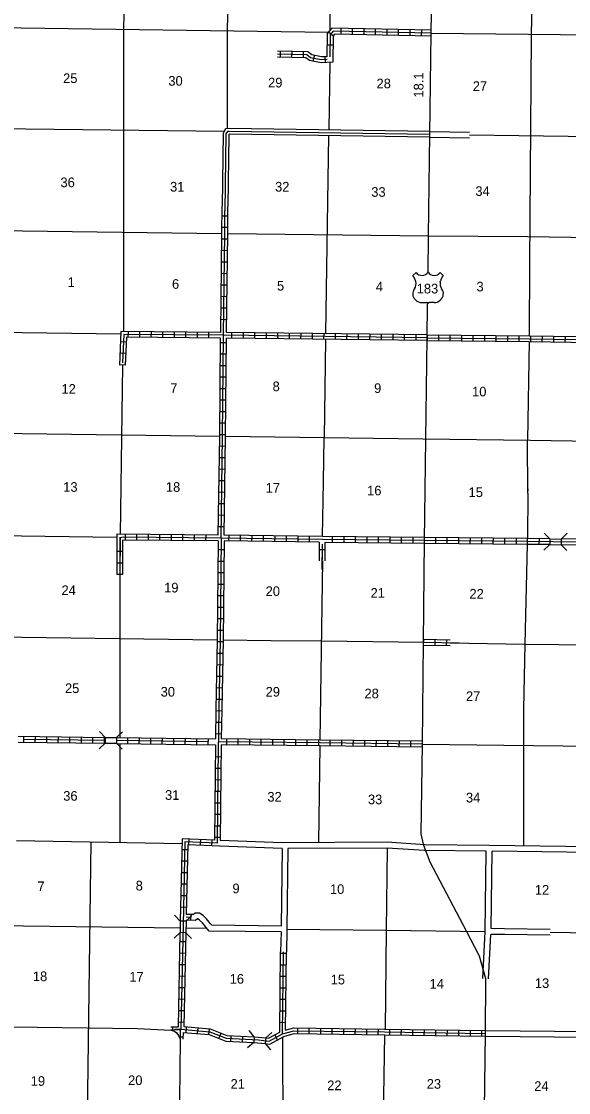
# Model space of a CAD drawing. Extents: x 1140073 to 1590613, y 15750063 to 16131461.
# Drawn here: x 1343711 to 1372073, y 15790578 to 15846104 of the extents above; entities that cross this region are included whole.
import ezdxf

# ---------------------------------------------------------------- set-up
doc = ezdxf.new("R2010")
doc.units = 0
for name, color, linetype in [('L10', 7, 'Continuous'), ('L11', 7, 'Continuous'), ('L13', 7, 'Continuous'), ('L14', 7, 'Continuous'), ('L18', 7, 'Continuous'), ('L28', 7, 'Continuous'), ('L3', 7, 'Continuous'), ('L8', 7, 'Continuous'), ('L9', 7, 'Continuous')]:
    doc.layers.add(name, color=color, linetype=linetype)

msp = doc.modelspace()

# ---------------------------------------------------------------- linework, layer by layer
at = {"layer": 'L10'}
for p, q in [((1357224, 15803231), (1354002, 15803344)), ((1357228, 15803531), (1354012, 15803644)), ((1368750, 15798770), (1368045, 15798779)), ((1367762, 15793799), (1373146, 15793747))]:
    msp.add_line(p, q, dxfattribs=at)
for points in [[(1364891, 15840397), (1354473, 15840555), (1354294, 15840532), (1354164, 15840317), (1354116, 15836533)], [(1364891, 15840397), (1366942, 15840371)], [(1364887, 15840097), (1354491, 15840255), (1354476, 15840253), (1354463, 15840231), (1354416, 15836533)], [(1364887, 15840097), (1366942, 15840071)], [(1357224, 15803231), (1357172, 15799208)], [(1380077, 15803331), (1373258, 15803321), (1367959, 15803389), (1364614, 15803423), (1362664, 15803556), (1357228, 15803531)], [(1362666, 15803256), (1357524, 15803233), (1357471, 15799055)], [(1367806, 15803090), (1364602, 15803123), (1362666, 15803256)], [(1380075, 15803031), (1373256, 15803021), (1368106, 15803087)], [(1357172, 15799208), (1353587, 15799252), (1353517, 15799333), (1353313, 15799581), (1353132, 15799756), (1352936, 15799878), (1352725, 15799878), (1352636, 15799806)], [(1357167, 15798908), (1353448, 15798953), (1353288, 15799139), (1353092, 15799377), (1352946, 15799518), (1352850, 15799578), (1352831, 15799578), (1352738, 15799503)], [(1357167, 15798908), (1357147, 15797869)], [(1357470, 15799055), (1357447, 15797863)], [(1368751, 15799070), (1368055, 15799079)], [(1367759, 15793499), (1373142, 15793447), (1374333, 15793440), (1375048, 15793406), (1377872, 15793358)]]:
    msp.add_lwpolyline(points, dxfattribs=at)
at = {"layer": 'L11'}
for p, q in [((1368055, 15799079), (1368106, 15803087)), ((1367930, 15796475), (1368045, 15798779)), ((1371121, 15798740), (1368750, 15798770))]:
    msp.add_line(p, q, dxfattribs=at)
for points in [[(1367630, 15796490), (1367753, 15798936), (1367806, 15803090)], [(1371124, 15799040), (1368751, 15799070)]]:
    msp.add_lwpolyline(points, dxfattribs=at)
at = {"layer": 'L13'}
for p, q in [((1349014, 15845691), (1349451, 15866824)), ((1354398, 15845582), (1354635, 15861414)), ((1359716, 15845644), (1359941, 15861221)), ((1328254, 15846009), (1359625, 15845540)), ((1349014, 15830032), (1349014, 15845691)), ((1354398, 15840556), (1354398, 15845582)), ((1364956, 15845497), (1391023, 15845239)), ((1370066, 15833568), (1370151, 15845307)), ((1359694, 15843981), (1359640, 15840477)), ((1328156, 15840738), (1354220, 15840408)), ((1359636, 15840177), (1359479, 15829919)), ((1366942, 15840220), (1390948, 15839921)), ((1328098, 15835455), (1354106, 15835109)), ((1369947, 15834949), (1390914, 15834687)), ((1370039, 15829804), (1370066, 15833568)), ((1333131, 15830141), (1348865, 15829903)), ((1359474, 15829619), (1359397, 15824539)), ((1370035, 15829506), (1369945, 15824398)), ((1348944, 15828277), (1348832, 15819516)), ((1327944, 15824953), (1353989, 15824610)), ((1354289, 15824606), (1364520, 15824471)), ((1359363, 15822232), (1359397, 15824539)), ((1364520, 15824471), (1370095, 15824395)), ((1369969, 15821644), (1369947, 15824397)), ((1370095, 15824395), (1380323, 15824255)), ((1359323, 15819400), (1359363, 15822232)), ((1369965, 15821644), (1369939, 15819297)), ((1327856, 15819673), (1348655, 15819370)), ((1359205, 15808850), (1359338, 15818144)), ((1348805, 15817427), (1348805, 15808980)), ((1330840, 15814364), (1353862, 15814052)), ((1354162, 15814048), (1356636, 15814021)), ((1356636, 15814021), (1359279, 15813991)), ((1365930, 15813895), (1369802, 15813817)), ((1369802, 15813815), (1380194, 15813731)), ((1369742, 15810449), (1369742, 15803366)), ((1348805, 15808682), (1348805, 15803542)), ((1359129, 15803540), (1359200, 15808550)), ((1364494, 15808641), (1368714, 15808593)), ((1368716, 15808593), (1380134, 15808465)), ((1343462, 15803641), (1352033, 15803482)), ((1347315, 15803578), (1347029, 15783499)), ((1362666, 15803254), (1362620, 15798992)), ((1342119, 15799241), (1351939, 15799122)), ((1352238, 15799118), (1353318, 15799105)), ((1357470, 15799055), (1362620, 15798992)), ((1362620, 15798992), (1362564, 15793873)), ((1362620, 15798992), (1367753, 15798930)), ((1371122, 15798890), (1373227, 15798863)), ((1362534, 15793574), (1362393, 15784683))]:
    msp.add_line(p, q, dxfattribs=at)
for points in [[(1370151, 15845307), (1370499, 15866394)], [(1354406, 15835106), (1364814, 15834998), (1369947, 15834949)], [(1369968, 15821871), (1369966, 15821768)], [(1369933, 15818999), (1369802, 15813815), (1369742, 15810449)], [(1359279, 15813991), (1364561, 15813924)], [(1357252, 15793454), (1357261, 15788515), (1357060, 15777934)]]:
    msp.add_lwpolyline(points, dxfattribs=at)
at = {"layer": 'L18'}
for p, q in [((1371098, 15819281), (1370803, 15819583)), ((1371098, 15819281), (1371094, 15818983)), ((1371098, 15819281), (1371694, 15819274)), ((1371694, 15819274), (1371691, 15818976)), ((1371694, 15819274), (1371996, 15819569)), ((1371094, 15818983), (1370792, 15818688)), ((1371094, 15818983), (1371691, 15818976)), ((1371691, 15818976), (1371985, 15818674)), ((1348047, 15808990), (1347751, 15809290)), ((1348644, 15808985), (1348944, 15809282)), ((1348045, 15808691), (1347745, 15808395)), ((1348047, 15808990), (1348045, 15808691)), ((1348045, 15808691), (1348642, 15808687)), ((1348047, 15808990), (1348644, 15808985)), ((1348644, 15808985), (1348642, 15808687)), ((1348642, 15808687), (1348938, 15808387)), ((1351946, 15799468), (1351653, 15799772)), ((1351946, 15799468), (1351934, 15798872)), ((1352244, 15799462), (1351946, 15799468)), ((1352244, 15799462), (1352233, 15798866)), ((1352244, 15799462), (1352548, 15799755)), ((1351934, 15798872), (1351630, 15798579)), ((1352233, 15798866), (1351934, 15798872)), ((1352233, 15798866), (1352525, 15798562)), ((1355781, 15793471), (1355511, 15793794)), ((1356376, 15793418), (1356699, 15793689)), ((1355755, 15793174), (1355432, 15792903)), ((1355781, 15793471), (1355755, 15793174)), ((1355755, 15793174), (1356349, 15793121)), ((1355781, 15793471), (1356376, 15793418)), ((1356376, 15793418), (1356349, 15793121)), ((1356349, 15793121), (1356620, 15792797))]:
    msp.add_line(p, q, dxfattribs=at)
at = {"layer": 'L3'}
for p, q in [((1364789, 15833097), (1364814, 15834998)), ((1364004, 15832937), (1364171, 15833093)), ((1365570, 15832937), (1365414, 15833094)), ((1364150, 15832624), (1364150, 15832624)), ((1365424, 15832613), (1365424, 15832634)), ((1364077, 15832237), (1364088, 15832248)), ((1365497, 15832237), (1365497, 15832237)), ((1364140, 15831674), (1364119, 15831684)), ((1364474, 15831528), (1364714, 15831528)), ((1365100, 15831528), (1364860, 15831528)), ((1365414, 15831653), (1365434, 15831674))]:
    msp.add_line(p, q, dxfattribs=at)
for points in [[(1364814, 15834998), (1364889, 15840247), (1364956, 15845497), (1365041, 15850804), (1365100, 15856071), (1365159, 15861329)], [(1364576, 15803382), (1364434, 15803983), (1364494, 15808641), (1364561, 15813924), (1364612, 15819199), (1364746, 15829706), (1364768, 15831447)], [(1367602, 15781069), (1367634, 15783083), (1367761, 15793649), (1367780, 15796482), (1367453, 15797653), (1366786, 15798937), (1364890, 15802520), (1364576, 15803382)], [(1317579, 15796025), (1318222, 15795791), (1319095, 15795070), (1319679, 15794512), (1320592, 15794265), (1325834, 15794224), (1331108, 15794166), (1336349, 15794099), (1341899, 15794012), (1349729, 15793892)], [(1349729, 15793892), (1351459, 15793821), (1351581, 15793786), (1351643, 15793758), (1351745, 15793680), (1351822, 15793597), (1351876, 15793509), (1351936, 15793352), (1351895, 15788584), (1351837, 15783491)]]:
    msp.add_lwpolyline(points, dxfattribs=at)
for centre, radius, start, end in [((1364475, 15833312), 378, 215.686, 325.8082), ((1365101, 15833312), 378, 214.1947, 324.6568), ((1363407, 15832463), 760, 12.2899, 38.4099), ((1363708, 15832504), 459, 326.0856, 14.9122), ((1365868, 15832504), 459, 166.7495, 215.1852), ((1366169, 15832463), 760, 141.5922, 166.936), ((1364404, 15831985), 411, 141.5649, 226.8935), ((1365172, 15831985), 411, 310.3399, 38.2937), ((1364476, 15831998), 470, 224.024, 270.0011), ((1364711, 15831450), 78.3, 10.3708, 90.0011), ((1364865, 15831450), 78.3, 90.0011, 169.6315), ((1365100, 15831998), 470, 270.0011, 311.99)]:
    msp.add_arc(centre, radius, start, end, dxfattribs=at)
at = {"layer": 'L8'}
for p, q in [((1359859, 15845353), (1359636, 15845551)), ((1360277, 15845438), (1360282, 15845736)), ((1360873, 15845427), (1360879, 15845725)), ((1361470, 15845415), (1361475, 15845713)), ((1362066, 15845404), (1362072, 15845702)), ((1362663, 15845392), (1362668, 15845690)), ((1363259, 15845380), (1363265, 15845679)), ((1363856, 15845369), (1363861, 15845667)), ((1364452, 15845357), (1364458, 15845656)), ((1359855, 15844867), (1359557, 15844871)), ((1357124, 15844550), (1357118, 15844252)), ((1357721, 15844537), (1357714, 15844238)), ((1358317, 15844523), (1358311, 15844225)), ((1358886, 15844316), (1358825, 15844024)), ((1359439, 15844273), (1359453, 15843975)), ((1354112, 15836030), (1354411, 15836028)), ((1354109, 15835433), (1354407, 15835431)), ((1354104, 15834837), (1354402, 15834834)), ((1354096, 15834241), (1354394, 15834237)), ((1354088, 15833644), (1354387, 15833641)), ((1354081, 15833048), (1354379, 15833044)), ((1354073, 15832451), (1354371, 15832447)), ((1354065, 15831855), (1354364, 15831851)), ((1354058, 15831258), (1354356, 15831254)), ((1354050, 15830662), (1354349, 15830658)), ((1349237, 15830029), (1349234, 15829731)), ((1349834, 15830023), (1349831, 15829725)), ((1350430, 15830018), (1350427, 15829719)), ((1351027, 15830012), (1351024, 15829714)), ((1351623, 15830006), (1351621, 15829708)), ((1352220, 15830001), (1352217, 15829702)), ((1352817, 15829995), (1352814, 15829697)), ((1353413, 15829989), (1353410, 15829691)), ((1364748, 15829856), (1354341, 15829981)), ((1354607, 15829977), (1354603, 15829679)), ((1355203, 15829970), (1355200, 15829671)), ((1355800, 15829963), (1355796, 15829664)), ((1356396, 15829955), (1356393, 15829657)), ((1356993, 15829948), (1356989, 15829650)), ((1357589, 15829941), (1357586, 15829643)), ((1358186, 15829934), (1358182, 15829636)), ((1358782, 15829927), (1358779, 15829629)), ((1359379, 15829920), (1359375, 15829621)), ((1359976, 15829913), (1359972, 15829614)), ((1360572, 15829905), (1360568, 15829607)), ((1361169, 15829898), (1361165, 15829600)), ((1361765, 15829891), (1361762, 15829593)), ((1362362, 15829884), (1362358, 15829586)), ((1362958, 15829877), (1362955, 15829579)), ((1363555, 15829870), (1363551, 15829571)), ((1364151, 15829863), (1364148, 15829564)), ((1364748, 15829855), (1364744, 15829557)), ((1364745, 15829557), (1364748, 15829855)), ((1365341, 15829551), (1365344, 15829850)), ((1365938, 15829546), (1365941, 15829844)), ((1366534, 15829540), (1366537, 15829838)), ((1367131, 15829534), (1367134, 15829832)), ((1367728, 15829528), (1367730, 15829827)), ((1368324, 15829523), (1368327, 15829821)), ((1368921, 15829517), (1368924, 15829815)), ((1369517, 15829511), (1369520, 15829810)), ((1370113, 15829501), (1370116, 15829800)), ((1370710, 15829497), (1370714, 15829795)), ((1371306, 15829488), (1371310, 15829786)), ((1371903, 15829479), (1371907, 15829778)), ((1348848, 15829514), (1349146, 15829500)), ((1354036, 15829468), (1354334, 15829465)), ((1364744, 15829556), (1354337, 15829681)), ((1364745, 15829556), (1370035, 15829505)), ((1370035, 15829505), (1374993, 15829434)), ((1348819, 15828920), (1349119, 15828906)), ((1354030, 15828871), (1354329, 15828868)), ((1348791, 15828324), (1349091, 15828310)), ((1354025, 15828275), (1354323, 15828272)), ((1354019, 15827678), (1354317, 15827675)), ((1354013, 15827082), (1354312, 15827079)), ((1354008, 15826485), (1354306, 15826482)), ((1354002, 15825888), (1354300, 15825886)), ((1353996, 15825292), (1354294, 15825289)), ((1353990, 15824695), (1354289, 15824692)), ((1353982, 15824099), (1354281, 15824095)), ((1353974, 15823503), (1354272, 15823499)), ((1353965, 15822906), (1354263, 15822902)), ((1353957, 15822310), (1354255, 15822306)), ((1353948, 15821713), (1354246, 15821709)), ((1353940, 15821117), (1354238, 15821112)), ((1353931, 15820520), (1354229, 15820516)), ((1353922, 15819924), (1354221, 15819919)), ((1348655, 15819517), (1348655, 15817427)), ((1348805, 15819367), (1348805, 15817427)), ((1348955, 15819215), (1348955, 15817427)), ((1349101, 15819215), (1349103, 15819513)), ((1349697, 15819210), (1349699, 15819508)), ((1350294, 15819205), (1350296, 15819504)), ((1350890, 15819201), (1350893, 15819499)), ((1351487, 15819196), (1351489, 15819494)), ((1352083, 15819191), (1352086, 15819490)), ((1352680, 15819187), (1352682, 15819485)), ((1353276, 15819182), (1353279, 15819480)), ((1359323, 15819400), (1354215, 15819473)), ((1354469, 15819170), (1354473, 15819468)), ((1355065, 15819161), (1355069, 15819460)), ((1355662, 15819153), (1355666, 15819451)), ((1356258, 15819144), (1356262, 15819443)), ((1356855, 15819136), (1356859, 15819434)), ((1357451, 15819127), (1357456, 15819425)), ((1358048, 15819119), (1358052, 15819417)), ((1358644, 15819110), (1358649, 15819408)), ((1364613, 15819349), (1359323, 15819399)), ((1359838, 15819095), (1359841, 15819394)), ((1360435, 15819090), (1360437, 15819388)), ((1361031, 15819084), (1361034, 15819382)), ((1361628, 15819078), (1361631, 15819376)), ((1362224, 15819072), (1362227, 15819371)), ((1362821, 15819067), (1362824, 15819365)), ((1363417, 15819061), (1363420, 15819359)), ((1364014, 15819055), (1364017, 15819353)), ((1369939, 15819297), (1364613, 15819349)), ((1365189, 15819044), (1365192, 15819342)), ((1365785, 15819038), (1365788, 15819336)), ((1366382, 15819032), (1366385, 15819331)), ((1366978, 15819027), (1366981, 15819325)), ((1367575, 15819021), (1367578, 15819319)), ((1368171, 15819015), (1368174, 15819313)), ((1368768, 15819009), (1368771, 15819308)), ((1369365, 15819004), (1369367, 15819302)), ((1371099, 15819282), (1369939, 15819297)), ((1369946, 15818994), (1369949, 15819292)), ((1370557, 15818990), (1370561, 15819288)), ((1375114, 15819231), (1371686, 15819275)), ((1353908, 15818730), (1354206, 15818727)), ((1354212, 15819173), (1354162, 15814048)), ((1359143, 15819102), (1354212, 15819173)), ((1359143, 15819102), (1359140, 15818148)), ((1359441, 15818716), (1359143, 15818717)), ((1359292, 15818716), (1359289, 15817691)), ((1359443, 15819098), (1359440, 15818143)), ((1364611, 15819049), (1359443, 15819098)), ((1369933, 15818997), (1364610, 15819049)), ((1371094, 15818982), (1369933, 15818997)), ((1380243, 15818864), (1371685, 15818975)), ((1348954, 15818620), (1348656, 15818620)), ((1353902, 15818133), (1354201, 15818130)), ((1348954, 15818024), (1348656, 15818024)), ((1348954, 15817427), (1348656, 15817427)), ((1353897, 15817537), (1354195, 15817534)), ((1353891, 15816940), (1354189, 15816937)), ((1353885, 15816343), (1354183, 15816341)), ((1353879, 15815747), (1354178, 15815744)), ((1353874, 15815150), (1354172, 15815147)), ((1353868, 15814554), (1354166, 15814551)), ((1353858, 15813958), (1354156, 15813955)), ((1364558, 15813775), (1364564, 15814073)), ((1365155, 15813762), (1365161, 15814060)), ((1365751, 15813750), (1365757, 15814048)), ((1353850, 15813362), (1354148, 15813356)), ((1353838, 15812766), (1354136, 15812760)), ((1353826, 15812169), (1354124, 15812163)), ((1353814, 15811573), (1354113, 15811567)), ((1353803, 15810976), (1354101, 15810970)), ((1353791, 15810379), (1354090, 15810375)), ((1353784, 15809782), (1354082, 15809778)), ((1343535, 15808750), (1348040, 15808689)), ((1343540, 15809050), (1348031, 15808989)), ((1343822, 15809045), (1343818, 15808747)), ((1343820, 15808896), (1348029, 15808839)), ((1344418, 15809037), (1344414, 15808739)), ((1345015, 15809029), (1345011, 15808731)), ((1345611, 15809021), (1345607, 15808723)), ((1346208, 15809013), (1346204, 15808715)), ((1346804, 15809005), (1346800, 15808706)), ((1347401, 15808997), (1347397, 15808698)), ((1347997, 15808989), (1347993, 15808690)), ((1348640, 15808681), (1353768, 15808611)), ((1353401, 15808766), (1348644, 15808831)), ((1348646, 15808981), (1353772, 15808911)), ((1349224, 15808674), (1349228, 15808972)), ((1349820, 15808665), (1349824, 15808964)), ((1350417, 15808657), (1350421, 15808956)), ((1351013, 15808649), (1351017, 15808948)), ((1351610, 15808641), (1351614, 15808939)), ((1352206, 15808633), (1352210, 15808931)), ((1352803, 15808625), (1352807, 15808923)), ((1353399, 15808617), (1353403, 15808915)), ((1353776, 15809185), (1354074, 15809182)), ((1354351, 15808605), (1354354, 15808903)), ((1354947, 15808598), (1354951, 15808897)), ((1355544, 15808592), (1355547, 15808890)), ((1356140, 15808585), (1356144, 15808883)), ((1356737, 15808578), (1356740, 15808877)), ((1357334, 15808572), (1357337, 15808870)), ((1357930, 15808565), (1357933, 15808863)), ((1358527, 15808558), (1358530, 15808857)), ((1359123, 15808552), (1359127, 15808850)), ((1359720, 15808545), (1359723, 15808843)), ((1360316, 15808538), (1360320, 15808837)), ((1360913, 15808532), (1360916, 15808830)), ((1361509, 15808525), (1361513, 15808823)), ((1362106, 15808518), (1362109, 15808817)), ((1362702, 15808512), (1362706, 15808810)), ((1363299, 15808505), (1363302, 15808803)), ((1363896, 15808498), (1363899, 15808797)), ((1353761, 15807992), (1354059, 15807988)), ((1353753, 15807396), (1354051, 15807392)), ((1353746, 15806799), (1354044, 15806796)), ((1353740, 15806202), (1354038, 15806199)), ((1353734, 15805606), (1354032, 15805603)), ((1353728, 15805009), (1354026, 15805006)), ((1353721, 15804412), (1354020, 15804409)), ((1352393, 15803719), (1352379, 15803421)), ((1352989, 15803691), (1352975, 15803393)), ((1353715, 15803816), (1354013, 15803813)), ((1352027, 15803187), (1352325, 15803181)), ((1353585, 15803663), (1353571, 15803365)), ((1352014, 15802591), (1352312, 15802584)), ((1352001, 15801994), (1352299, 15801988)), ((1351988, 15801398), (1352286, 15801391)), ((1351974, 15800801), (1352273, 15800795)), ((1351961, 15800205), (1352259, 15800198)), ((1352636, 15799806), (1352252, 15799817)), ((1352499, 15799511), (1352508, 15799809)), ((1352738, 15799503), (1352245, 15799517)), ((1352504, 15799660), (1352256, 15799667)), ((1351931, 15798872), (1351831, 15793973)), ((1352231, 15798868), (1352132, 15793996)), ((1351923, 15798415), (1352221, 15798409)), ((1351911, 15797819), (1352209, 15797813)), ((1357102, 15793714), (1357147, 15797867)), ((1357147, 15797802), (1357445, 15797799)), ((1357403, 15793821), (1357447, 15797864)), ((1351899, 15797222), (1352197, 15797216)), ((1357141, 15797205), (1357439, 15797202)), ((1351886, 15796626), (1352185, 15796620)), ((1357134, 15796609), (1357433, 15796606)), ((1351874, 15796029), (1352172, 15796023)), ((1357128, 15796012), (1357426, 15796009)), ((1351862, 15795433), (1352160, 15795427)), ((1357121, 15795416), (1357420, 15795412)), ((1351850, 15794836), (1352148, 15794830)), ((1357115, 15794819), (1357413, 15794816)), ((1351838, 15794240), (1352136, 15794234)), ((1351831, 15793973), (1351458, 15793971)), ((1351944, 15793823), (1351459, 15793821)), ((1351534, 15793972), (1351535, 15793799)), ((1351791, 15793673), (1351755, 15793673)), ((1351791, 15793673), (1351791, 15793631)), ((1352092, 15793698), (1352086, 15793349)), ((1352245, 15793686), (1352270, 15793983)), ((1352840, 15793635), (1352865, 15793932)), ((1353434, 15793584), (1353459, 15793881)), ((1357109, 15794222), (1357407, 15794219)), ((1358033, 15793632), (1358037, 15793930)), ((1358630, 15793624), (1358634, 15793923)), ((1359227, 15793617), (1359230, 15793915)), ((1359823, 15793609), (1359827, 15793907)), ((1360420, 15793601), (1360423, 15793900)), ((1361016, 15793594), (1361020, 15793892)), ((1361613, 15793586), (1361617, 15793885)), ((1362209, 15793579), (1362213, 15793877)), ((1362806, 15793571), (1362810, 15793869)), ((1363402, 15793562), (1363406, 15793860)), ((1363999, 15793554), (1364003, 15793852)), ((1364595, 15793545), (1364599, 15793843)), ((1365192, 15793536), (1365196, 15793835)), ((1365788, 15793528), (1365792, 15793826)), ((1366385, 15793519), (1366389, 15793818)), ((1366981, 15793511), (1366986, 15793809)), ((1367578, 15793502), (1367582, 15793800)), ((1351889, 15793476), (1352088, 15793473)), ((1353950, 15793383), (1354058, 15793661)), ((1354568, 15793233), (1354584, 15793531)), ((1355164, 15793202), (1355180, 15793499)), ((1356980, 15793309), (1356839, 15793572))]:
    msp.add_line(p, q, dxfattribs=at)
for points in [[(1364959, 15845647), (1359807, 15845746), (1359564, 15845472), (1359549, 15844274)], [(1364956, 15845497), (1359874, 15845595), (1359713, 15845414), (1359698, 15844272)], [(1364953, 15845347), (1359940, 15845444), (1359862, 15845356), (1359845, 15843988)], [(1359845, 15843988), (1359242, 15843959), (1358636, 15844085), (1358451, 15844224), (1356984, 15844256)], [(1359556, 15844124), (1359254, 15844110), (1358699, 15844225), (1358502, 15844373), (1356987, 15844406)], [(1359549, 15844274), (1359266, 15844261), (1358762, 15844365), (1358554, 15844521), (1356991, 15844556)], [(1354041, 15829984), (1354106, 15835109), (1354114, 15836533)], [(1354341, 15829981), (1354406, 15835106), (1354414, 15836533)], [(1354063, 15819325), (1354139, 15824608), (1354189, 15829833), (1354256, 15835107), (1354263, 15836291)], [(1354041, 15829984), (1348871, 15830034), (1348789, 15828277)], [(1364746, 15829706), (1354189, 15829833), (1349014, 15829882), (1348945, 15828408)], [(1364748, 15829856), (1370039, 15829805)], [(1370039, 15829805), (1375047, 15829733)], [(1354037, 15829684), (1349157, 15829731), (1349089, 15828277)], [(1353915, 15819476), (1353989, 15824610), (1354037, 15829684)], [(1354215, 15819473), (1354289, 15824606), (1354337, 15829681)], [(1364746, 15829706), (1370037, 15829655), (1375112, 15829582), (1375494, 15829452), (1375821, 15829523), (1380263, 15829540), (1380479, 15829288), (1380605, 15829528), (1381697, 15829524)], [(1353915, 15819476), (1348655, 15819517)], [(1364612, 15819199), (1359321, 15819249), (1354063, 15819325), (1349005, 15819365), (1348829, 15819333), (1348805, 15817409)], [(1353912, 15819176), (1348955, 15819215)], [(1354063, 15819325), (1354012, 15814050), (1353941, 15810434), (1353898, 15807084), (1353861, 15803501), (1352185, 15803579), (1352090, 15799274), (1351979, 15793858)], [(1353912, 15819176), (1353862, 15814052), (1353791, 15810436), (1353772, 15808911)], [(1359293, 15819008), (1359289, 15817691)], [(1396209, 15818759), (1390885, 15818853), (1387836, 15818895), (1380395, 15819013), (1369937, 15819147), (1364612, 15819199)], [(1354161, 15814048), (1354091, 15810432), (1354072, 15808907)], [(1364558, 15813774), (1365931, 15813745)], [(1364561, 15813924), (1366402, 15813886)], [(1364564, 15814074), (1365929, 15814045)], [(1364494, 15808641), (1359203, 15808700), (1353936, 15808759)], [(1364496, 15808791), (1359204, 15808850), (1354072, 15808907)], [(1353768, 15808611), (1353748, 15807086), (1353713, 15803658), (1352039, 15803736), (1351944, 15799465)], [(1354068, 15808607), (1354048, 15807082), (1354012, 15803644)], [(1364492, 15808491), (1359201, 15808550), (1354068, 15808607)], [(1354009, 15803344), (1352332, 15803422), (1352252, 15799817)], [(1352245, 15799517), (1352244, 15799469)], [(1357251, 15793624), (1357297, 15797866)], [(1351662, 15793870), (1351979, 15793858), (1353469, 15793731), (1354332, 15793395), (1355997, 15793307), (1356555, 15793250), (1357251, 15793624), (1357837, 15793784), (1362536, 15793724), (1367761, 15793649)], [(1351944, 15793823), (1351936, 15793352)], [(1352092, 15793698), (1353435, 15793583), (1354300, 15793246), (1355751, 15793170)], [(1352132, 15793996), (1353503, 15793878), (1354364, 15793543), (1355783, 15793468)], [(1356388, 15793418), (1356524, 15793404), (1357102, 15793714)], [(1357403, 15793821), (1357818, 15793934), (1362538, 15793874), (1367763, 15793799)], [(1356347, 15793120), (1356585, 15793096), (1357307, 15793484), (1357856, 15793633), (1362534, 15793574), (1367758, 15793499)]]:
    msp.add_lwpolyline(points, dxfattribs=at)
at = {"layer": 'L9'}
for points in [[(1364956, 15845497), (1359874, 15845595), (1359713, 15845414), (1359698, 15844272)], [(1359159, 15844130), (1358699, 15844225), (1358502, 15844373), (1356987, 15844406)], [(1364889, 15840247), (1354482, 15840405), (1354385, 15840392), (1354314, 15840274), (1354263, 15836291)]]:
    msp.add_lwpolyline(points, dxfattribs=at)

# ---------------------------------------------------------------- texts
at = {"layer": 'L14'}
for s, p in [('25', (1345871, 15842909)), ('30', (1351327, 15842773)), ('29', (1356496, 15842682)), ('28', (1362119, 15842637)), ('27', (1367107, 15842501)), ('36', (1345735, 15837511)), ('31', (1351417, 15837284)), ('32', (1356859, 15837284)), ('34', (1367243, 15837057)), ('33', (1361847, 15837012)), ('1', (1346105, 15832336)), ('6', (1351517, 15832244)), ('5', (1356959, 15832154)), ('4', (1362083, 15832108)), ('3', (1367298, 15832108)), ('12', (1345788, 15826802)), ('7', (1351427, 15826846)), ('8', (1356732, 15826937)), ('9', (1361993, 15826846)), ('10', (1367071, 15826665)), ('13', (1345879, 15821721)), ('18', (1351200, 15821720)), ('17', (1356370, 15821675)), ('16', (1361630, 15821539)), ('15', (1366890, 15821448)), ('19', (1351109, 15816504)), ('24', (1345788, 15816369)), ('20', (1356370, 15816322)), ('21', (1361811, 15816231)), ('22', (1366935, 15816186)), ('25', (1345969, 15811288)), ('30', (1350928, 15811105)), ('29', (1356370, 15811105)), ('28', (1361494, 15811015)), ('27', (1366754, 15810879)), ('36', (1345879, 15805708)), ('31', (1351155, 15805753)), ('32', (1356460, 15805662)), ('33', (1361675, 15805526)), ('34', (1366754, 15805617)), ('7', (1344543, 15801021)), ('8', (1349634, 15801057)), ('9', (1354651, 15800911)), ('10', (1359704, 15800874)), ('12', (1370325, 15800838)), ('18', (1344307, 15796354)), ('17', (1349304, 15796332)), ('16', (1354504, 15796222)), ('15', (1359741, 15796185)), ('14', (1364868, 15795966)), ('13', (1370325, 15796002)), ('20', (1349241, 15790966)), ('19', (1344194, 15790929)), ('21', (1354552, 15790778)), ('22', (1359561, 15790703)), ('23', (1364720, 15790778)), ('24', (1370294, 15790665))]:
    msp.add_text(s, height=500, rotation=0, dxfattribs=at).set_placement(p)
at = {"layer": 'L28'}
msp.add_text('18.1', height=500, rotation=90, dxfattribs=at).set_placement((1364550, 15842157))
at = {"layer": 'L3'}
msp.add_text('183', height=500, rotation=0, dxfattribs=at).set_placement((1364201, 15832003))

doc.saveas('drawing.dxf')
